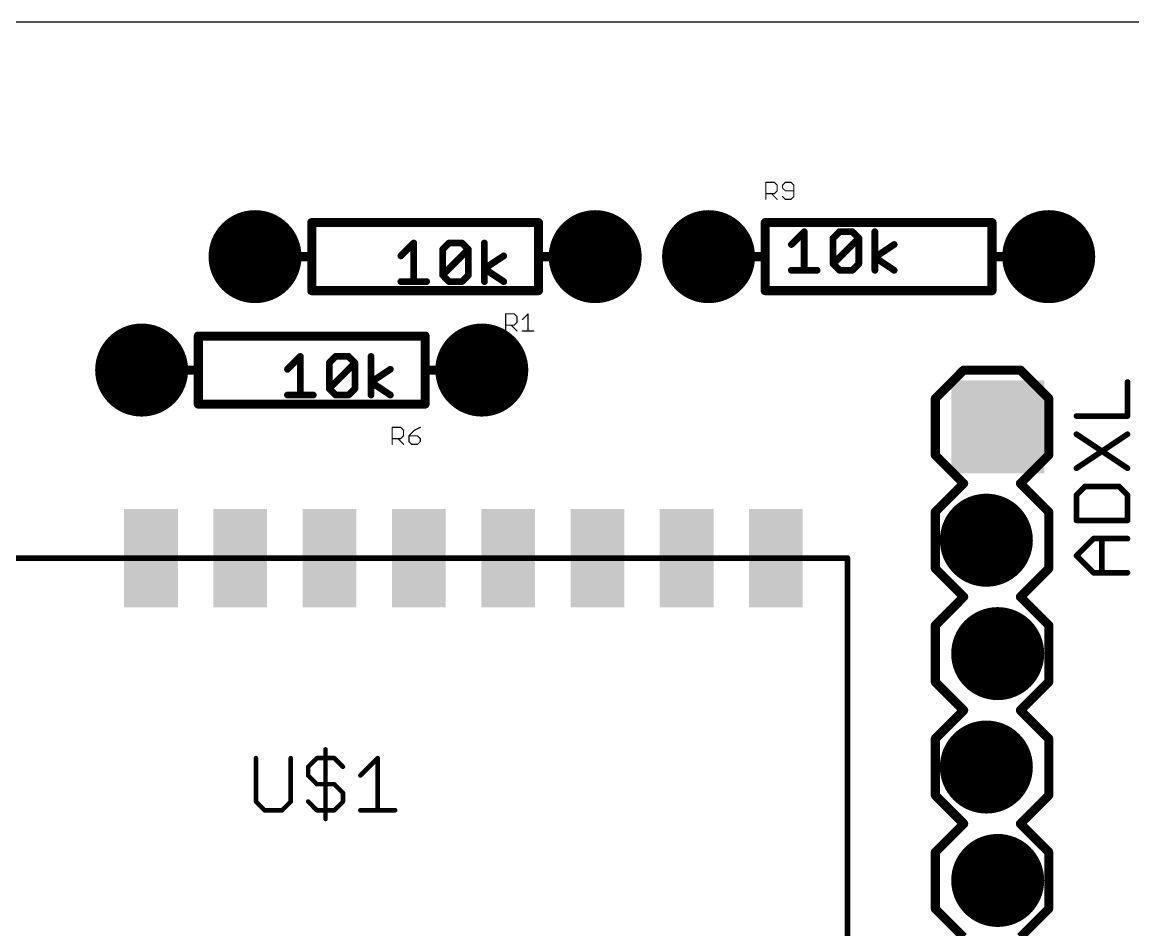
# Model space of a CAD drawing. Extents: x 0 to 100, y 0 to 40.
# Drawn here: x 42.77 to 67.65, y 19.68 to 40 of the extents above; entities that cross this region are included whole.
import ezdxf

# ---------------------------------------------------------------- set-up
doc = ezdxf.new("R2010")
doc.units = 0
for name, color, linetype in [('17', 94, 'CONTINUOUS'), ('20', 178, 'CONTINUOUS'), ('21', 250, 'CONTINUOUS'), ('25', 250, 'CONTINUOUS'), ('29', 250, 'CONTINUOUS')]:
    doc.layers.add(name, color=color, linetype=linetype)

# ---------------------------------------------------------------- blocks, each defined once
blk = doc.blocks.new('SQUAREP')
blk.add_solid([(-0.5, -0.5), (0.5, -0.5), (-0.5, 0.5), (0.5, 0.5)])
blk = doc.blocks.new('ROUNDP')
at = {"const_width": 0.5}
blk.add_lwpolyline([(0, -0.25, 1), (0, 0.25, 1), (0, -0.25)], format="xyb", dxfattribs=at)
blk = doc.blocks.new('RECT')
blk.add_solid([(-0.5, -0.5), (0.5, -0.5), (-0.5, 0.5), (0.5, 0.5)])

msp = doc.modelspace()

# ---------------------------------------------------------------- linework, layer by layer
at = {"layer": '20'}
msp.add_line((91, 40), (20, 40), dxfattribs=at)
at = {"layer": '21'}
for points, const_width in [([(49.26, 34.75), (49.26, 35.512)], 0.2032), ([(49.26, 35.512), (54.34, 35.512)], 0.2032), ([(54.34, 35.512), (54.34, 34.75)], 0.2032), ([(59.42, 35.512), (64.5, 35.512)], 0.2032), ([(59.42, 34.75), (59.42, 35.512)], 0.2032), ([(64.5, 35.512), (64.5, 34.75)], 0.2032), ([(60.0042, 35.0214), (60.2923, 35.3095)], 0.1524), ([(60.2923, 35.3095), (60.2923, 34.4452)], 0.1524), ([(60.9397, 35.1655), (61.0838, 35.3095)], 0.1524), ([(61.0838, 35.3095), (61.3719, 35.3095)], 0.1524), ([(61.3719, 35.3095), (61.5159, 35.1655)], 0.1524), ([(61.8752, 34.4452), (61.8752, 35.3095)], 0.1524), ([(51.2576, 34.7674), (51.5457, 35.0555)], 0.1524), ([(51.5457, 35.0555), (51.5457, 34.1912)], 0.1524), ([(52.1931, 34.9115), (52.3371, 35.0555)], 0.1524), ([(52.3371, 35.0555), (52.6253, 35.0555)], 0.1524), ([(52.6253, 35.0555), (52.7693, 34.9115)], 0.1524), ([(53.1286, 34.1912), (53.1286, 35.0555)], 0.1524), ([(60.9397, 34.5893), (60.9397, 35.1655)], 0.1524), ([(60.9397, 34.5893), (61.5159, 35.1655)], 0.1524), ([(61.5159, 35.1655), (61.5159, 34.5893)], 0.1524), ([(61.8752, 34.7333), (62.3074, 35.0214)], 0.1524), ([(49.26, 34.75), (49.006, 34.75)], 0.2032), ([(49.26, 33.988), (49.26, 34.75)], 0.2032), ([(52.1931, 34.3353), (52.1931, 34.9115)], 0.1524), ([(52.1931, 34.3353), (52.7693, 34.9115)], 0.1524), ([(52.7693, 34.9115), (52.7693, 34.3353)], 0.1524), ([(53.1286, 34.4793), (53.5608, 34.7674)], 0.1524), ([(54.34, 34.75), (54.34, 33.988)], 0.2032), ([(54.34, 34.75), (54.594, 34.75)], 0.2032), ([(59.42, 34.75), (59.166, 34.75)], 0.2032), ([(59.42, 33.988), (59.42, 34.75)], 0.2032), ([(64.5, 34.75), (64.5, 33.988)], 0.2032), ([(64.5, 34.75), (64.754, 34.75)], 0.2032), ([(61.0838, 34.4452), (60.9397, 34.5893)], 0.1524), ([(61.5159, 34.5893), (61.3719, 34.4452)], 0.1524), ([(62.3074, 34.4452), (61.8752, 34.7333)], 0.1524), ([(52.3371, 34.1912), (52.1931, 34.3353)], 0.1524), ([(52.7693, 34.3353), (52.6253, 34.1912)], 0.1524), ([(53.5608, 34.1912), (53.1286, 34.4793)], 0.1524), ([(60.0042, 34.4452), (60.5804, 34.4452)], 0.1524), ([(61.3719, 34.4452), (61.0838, 34.4452)], 0.1524), ([(54.34, 33.988), (49.26, 33.988)], 0.2032), ([(51.2576, 34.1912), (51.8338, 34.1912)], 0.1524), ([(52.6253, 34.1912), (52.3371, 34.1912)], 0.1524), ([(64.5, 33.988), (59.42, 33.988)], 0.2032), ([(46.72, 32.21), (46.72, 32.972)], 0.2032), ([(46.72, 32.972), (51.8, 32.972)], 0.2032), ([(51.8, 32.972), (51.8, 32.21)], 0.2032), ([(48.7176, 32.2274), (49.0057, 32.5155)], 0.1524), ([(49.0057, 32.5155), (49.0057, 31.6512)], 0.1524), ([(49.6531, 32.3715), (49.7971, 32.5155)], 0.1524), ([(49.7971, 32.5155), (50.0853, 32.5155)], 0.1524), ([(50.0853, 32.5155), (50.2293, 32.3715)], 0.1524), ([(50.5886, 31.6512), (50.5886, 32.5155)], 0.1524), ([(49.6531, 31.7953), (49.6531, 32.3715)], 0.1524), ([(49.6531, 31.7953), (50.2293, 32.3715)], 0.1524), ([(50.2293, 32.3715), (50.2293, 31.7953)], 0.1524), ([(46.72, 32.21), (46.466, 32.21)], 0.2032), ([(46.72, 31.448), (46.72, 32.21)], 0.2032), ([(50.5886, 31.9393), (51.0208, 32.2274)], 0.1524), ([(51.8, 32.21), (51.8, 31.448)], 0.2032), ([(51.8, 32.21), (52.054, 32.21)], 0.2032), ([(63.865, 32.21), (63.23, 31.575)], 0.2032), ([(65.135, 32.21), (63.865, 32.21)], 0.2032), ([(65.77, 31.575), (65.135, 32.21)], 0.2032), ([(49.7971, 31.6512), (49.6531, 31.7953)], 0.1524), ([(50.2293, 31.7953), (50.0853, 31.6512)], 0.1524), ([(51.0208, 31.6512), (50.5886, 31.9393)], 0.1524), ([(48.7176, 31.6512), (49.2938, 31.6512)], 0.1524), ([(50.0853, 31.6512), (49.7971, 31.6512)], 0.1524), ([(63.23, 30.305), (63.23, 31.575)], 0.2032), ([(65.77, 31.575), (65.77, 30.305)], 0.2032), ([(51.8, 31.448), (46.72, 31.448)], 0.2032), ([(63.865, 29.67), (63.23, 30.305)], 0.2032), ([(65.77, 30.305), (65.135, 29.67)], 0.2032), ([(63.23, 29.035), (63.865, 29.67)], 0.2032), ([(65.135, 29.67), (65.77, 29.035)], 0.2032), ([(63.23, 27.765), (63.23, 29.035)], 0.2032), ([(65.77, 29.035), (65.77, 27.765)], 0.2032), ([(39.26, 28), (61.26, 28)], 0.127), ([(61.26, 28), (61.26, 12)], 0.127), ([(63.865, 27.13), (63.23, 27.765)], 0.2032), ([(65.77, 27.765), (65.135, 27.13)], 0.2032), ([(63.23, 26.495), (63.865, 27.13)], 0.2032), ([(65.135, 27.13), (65.77, 26.495)], 0.2032), ([(63.23, 25.225), (63.23, 26.495)], 0.2032), ([(65.77, 26.495), (65.77, 25.225)], 0.2032), ([(63.865, 24.59), (63.23, 25.225)], 0.2032), ([(65.77, 25.225), (65.135, 24.59)], 0.2032), ([(63.865, 24.59), (63.23, 23.955)], 0.2032), ([(65.77, 23.955), (65.135, 24.59)], 0.2032), ([(63.23, 22.685), (63.23, 23.955)], 0.2032), ([(65.77, 23.955), (65.77, 22.685)], 0.2032), ([(63.865, 22.05), (63.23, 22.685)], 0.2032), ([(65.77, 22.685), (65.135, 22.05)], 0.2032), ([(63.23, 21.415), (63.865, 22.05)], 0.2032), ([(65.135, 22.05), (65.77, 21.415)], 0.2032), ([(63.23, 20.145), (63.23, 21.415)], 0.2032), ([(65.77, 21.415), (65.77, 20.145)], 0.2032), ([(63.865, 19.51), (63.23, 20.145)], 0.2032), ([(65.77, 20.145), (65.135, 19.51)], 0.2032)]:
    msp.add_lwpolyline(points, dxfattribs=dict(at, const_width=const_width))
for points, const_width in [([(49.3108, 35.512, 1), (49.2092, 35.512)], 0.1016), ([(49.26, 35.5628, 1), (49.26, 35.4612)], 0.1016), ([(54.3908, 35.512, 1), (54.2892, 35.512)], 0.1016), ([(54.34, 35.4612, 1), (54.34, 35.5628)], 0.1016), ([(59.42, 35.5628, 1), (59.42, 35.4612)], 0.1016), ([(59.4708, 35.512, 1), (59.3692, 35.512)], 0.1016), ([(64.5508, 35.512, 1), (64.4492, 35.512)], 0.1016), ([(64.5, 35.4612, 1), (64.5, 35.5628)], 0.1016), ([(60.3304, 35.3095, 1), (60.2542, 35.3095)], 0.0762), ([(60.3193, 35.2826, 1), (60.2654, 35.3365)], 0.0762), ([(61.0838, 35.3476, 1), (61.0838, 35.2714)], 0.0762), ([(61.1107, 35.2826, 1), (61.0568, 35.3365)], 0.0762), ([(61.3988, 35.3365, 1), (61.3449, 35.2826)], 0.0762), ([(61.3719, 35.2714, 1), (61.3719, 35.3476)], 0.0762), ([(61.9133, 35.3095, 1), (61.8371, 35.3095)], 0.0762), ([(51.5838, 35.0555, 1), (51.5076, 35.0555)], 0.0762), ([(51.5726, 35.0286, 1), (51.5187, 35.0825)], 0.0762), ([(52.3371, 35.0936, 1), (52.3371, 35.0174)], 0.0762), ([(52.3641, 35.0286, 1), (52.3102, 35.0825)], 0.0762), ([(52.6522, 35.0825, 1), (52.5983, 35.0286)], 0.0762), ([(52.6253, 35.0174, 1), (52.6253, 35.0936)], 0.0762), ([(53.1667, 35.0555, 1), (53.0905, 35.0555)], 0.0762), ([(59.9773, 35.0484, 1), (60.0311, 34.9945)], 0.0762), ([(60.9778, 35.1655, 1), (60.9016, 35.1655)], 0.0762), ([(60.9128, 35.1924, 1), (60.9667, 35.1385)], 0.0762), ([(61.554, 35.1655, 1), (61.4778, 35.1655)], 0.0762), ([(61.5429, 35.1385, 1), (61.489, 35.1924)], 0.0762), ([(61.489, 35.1385, 1), (61.5429, 35.1924)], 0.0762), ([(62.3285, 34.9897, 1), (62.2863, 35.0531)], 0.0762), ([(49.006, 34.8008, 1), (49.006, 34.6992)], 0.1016), ([(49.3108, 34.75, 1), (49.2092, 34.75)], 0.1016), ([(49.26, 34.6992, 1), (49.26, 34.8008)], 0.1016), ([(51.2306, 34.7944, 1), (51.2845, 34.7405)], 0.0762), ([(52.1661, 34.9384, 1), (52.22, 34.8845)], 0.0762), ([(52.2312, 34.9115, 1), (52.155, 34.9115)], 0.0762), ([(52.8074, 34.9115, 1), (52.7312, 34.9115)], 0.0762), ([(52.7962, 34.8845, 1), (52.7424, 34.9384)], 0.0762), ([(52.7424, 34.8845, 1), (52.7962, 34.9384)], 0.0762), ([(53.5819, 34.7357, 1), (53.5396, 34.7991)], 0.0762), ([(54.3908, 34.75, 1), (54.2892, 34.75)], 0.1016), ([(54.34, 34.8008, 1), (54.34, 34.6992)], 0.1016), ([(54.594, 34.6992, 1), (54.594, 34.8008)], 0.1016), ([(59.166, 34.8008, 1), (59.166, 34.6992)], 0.1016), ([(59.4708, 34.75, 1), (59.3692, 34.75)], 0.1016), ([(59.42, 34.6992, 1), (59.42, 34.8008)], 0.1016), ([(64.5508, 34.75, 1), (64.4492, 34.75)], 0.1016), ([(64.5, 34.8008, 1), (64.5, 34.6992)], 0.1016), ([(64.754, 34.6992, 1), (64.754, 34.8008)], 0.1016), ([(49.2092, 34.75, 1), (49.3108, 34.75)], 0.1016), ([(54.2892, 34.75, 1), (54.3908, 34.75)], 0.1016), ([(59.3692, 34.75, 1), (59.4708, 34.75)], 0.1016), ([(60.9667, 34.6162, 1), (60.9128, 34.5623)], 0.0762), ([(60.9128, 34.6162, 1), (60.9667, 34.5623)], 0.0762), ([(60.9016, 34.5893, 1), (60.9778, 34.5893)], 0.0762), ([(61.4778, 34.5893, 1), (61.554, 34.5893)], 0.0762), ([(61.5429, 34.5623, 1), (61.489, 34.6162)], 0.0762), ([(61.8964, 34.765, 1), (61.8541, 34.7016)], 0.0762), ([(61.8541, 34.765, 1), (61.8964, 34.7016)], 0.0762), ([(64.4492, 34.75, 1), (64.5508, 34.75)], 0.1016), ([(52.22, 34.3622, 1), (52.1661, 34.3083)], 0.0762), ([(52.1661, 34.3622, 1), (52.22, 34.3083)], 0.0762), ([(52.155, 34.3353, 1), (52.2312, 34.3353)], 0.0762), ([(52.7312, 34.3353, 1), (52.8074, 34.3353)], 0.0762), ([(52.7962, 34.3083, 1), (52.7424, 34.3622)], 0.0762), ([(53.1497, 34.511, 1), (53.1075, 34.4476)], 0.0762), ([(53.1075, 34.511, 1), (53.1497, 34.4476)], 0.0762), ([(60.0042, 34.4833, 1), (60.0042, 34.4071)], 0.0762), ([(60.2542, 34.4452, 1), (60.3304, 34.4452)], 0.0762), ([(60.5804, 34.4071, 1), (60.5804, 34.4833)], 0.0762), ([(61.0838, 34.4833, 1), (61.0838, 34.4071)], 0.0762), ([(61.0568, 34.4183, 1), (61.1107, 34.4721)], 0.0762), ([(61.3449, 34.4721, 1), (61.3988, 34.4183)], 0.0762), ([(61.3719, 34.4071, 1), (61.3719, 34.4833)], 0.0762), ([(61.8371, 34.4452, 1), (61.9133, 34.4452)], 0.0762), ([(62.2863, 34.4135, 1), (62.3285, 34.4769)], 0.0762), ([(49.26, 34.0388, 1), (49.26, 33.9372)], 0.1016), ([(51.2576, 34.2293, 1), (51.2576, 34.1531)], 0.0762), ([(51.5076, 34.1912, 1), (51.5838, 34.1912)], 0.0762), ([(51.8338, 34.1531, 1), (51.8338, 34.2293)], 0.0762), ([(52.3371, 34.2293, 1), (52.3371, 34.1531)], 0.0762), ([(52.3102, 34.1643, 1), (52.3641, 34.2181)], 0.0762), ([(52.5983, 34.2181, 1), (52.6522, 34.1643)], 0.0762), ([(52.6253, 34.1531, 1), (52.6253, 34.2293)], 0.0762), ([(53.0905, 34.1912, 1), (53.1667, 34.1912)], 0.0762), ([(53.5396, 34.1595, 1), (53.5819, 34.2229)], 0.0762), ([(54.34, 33.9372, 1), (54.34, 34.0388)], 0.1016), ([(59.42, 34.0388, 1), (59.42, 33.9372)], 0.1016), ([(64.5, 33.9372, 1), (64.5, 34.0388)], 0.1016), ([(49.2092, 33.988, 1), (49.3108, 33.988)], 0.1016), ([(54.2892, 33.988, 1), (54.3908, 33.988)], 0.1016), ([(59.3692, 33.988, 1), (59.4708, 33.988)], 0.1016), ([(64.4492, 33.988, 1), (64.5508, 33.988)], 0.1016), ([(46.7708, 32.972, 1), (46.6692, 32.972)], 0.1016), ([(46.72, 33.0228, 1), (46.72, 32.9212)], 0.1016), ([(51.8508, 32.972, 1), (51.7492, 32.972)], 0.1016), ([(51.8, 32.9212, 1), (51.8, 33.0228)], 0.1016), ([(49.0438, 32.5155, 1), (48.9676, 32.5155)], 0.0762), ([(49.0326, 32.4886, 1), (48.9787, 32.5425)], 0.0762), ([(49.7971, 32.5536, 1), (49.7971, 32.4774)], 0.0762), ([(49.8241, 32.4886, 1), (49.7702, 32.5425)], 0.0762), ([(50.1122, 32.5425, 1), (50.0583, 32.4886)], 0.0762), ([(50.0853, 32.4774, 1), (50.0853, 32.5536)], 0.0762), ([(50.6267, 32.5155, 1), (50.5505, 32.5155)], 0.0762), ([(49.6261, 32.3984, 1), (49.68, 32.3445)], 0.0762), ([(49.6912, 32.3715, 1), (49.615, 32.3715)], 0.0762), ([(50.2674, 32.3715, 1), (50.1912, 32.3715)], 0.0762), ([(50.2562, 32.3445, 1), (50.2024, 32.3984)], 0.0762), ([(50.2024, 32.3445, 1), (50.2562, 32.3984)], 0.0762), ([(46.466, 32.2608, 1), (46.466, 32.1592)], 0.1016), ([(46.7708, 32.21, 1), (46.6692, 32.21)], 0.1016), ([(46.6692, 32.21, 1), (46.7708, 32.21)], 0.1016), ([(46.72, 32.1592, 1), (46.72, 32.2608)], 0.1016), ([(48.6906, 32.2544, 1), (48.7445, 32.2005)], 0.0762), ([(51.0419, 32.1957, 1), (50.9996, 32.2591)], 0.0762), ([(51.8508, 32.21, 1), (51.7492, 32.21)], 0.1016), ([(51.8, 32.2608, 1), (51.8, 32.1592)], 0.1016), ([(51.7492, 32.21, 1), (51.8508, 32.21)], 0.1016), ([(52.054, 32.1592, 1), (52.054, 32.2608)], 0.1016), ([(63.865, 32.2608, 1), (63.865, 32.1592)], 0.1016), ([(63.9009, 32.1741, 1), (63.8291, 32.2459)], 0.1016), ([(65.1709, 32.2459, 1), (65.0991, 32.1741)], 0.1016), ([(65.135, 32.1592, 1), (65.135, 32.2608)], 0.1016), ([(49.68, 31.8222, 1), (49.6261, 31.7683)], 0.0762), ([(49.6261, 31.8222, 1), (49.68, 31.7683)], 0.0762), ([(50.2562, 31.7683, 1), (50.2024, 31.8222)], 0.0762), ([(50.6097, 31.971, 1), (50.5675, 31.9076)], 0.0762), ([(50.5675, 31.971, 1), (50.6097, 31.9076)], 0.0762), ([(48.7176, 31.6893, 1), (48.7176, 31.6131)], 0.0762), ([(48.9676, 31.6512, 1), (49.0438, 31.6512)], 0.0762), ([(49.2938, 31.6131, 1), (49.2938, 31.6893)], 0.0762), ([(49.615, 31.7953, 1), (49.6912, 31.7953)], 0.0762), ([(49.7971, 31.6893, 1), (49.7971, 31.6131)], 0.0762), ([(49.7702, 31.6243, 1), (49.8241, 31.6781)], 0.0762), ([(50.0583, 31.6781, 1), (50.1122, 31.6243)], 0.0762), ([(50.0853, 31.6131, 1), (50.0853, 31.6893)], 0.0762), ([(50.1912, 31.7953, 1), (50.2674, 31.7953)], 0.0762), ([(50.5505, 31.6512, 1), (50.6267, 31.6512)], 0.0762), ([(50.9996, 31.6195, 1), (51.0419, 31.6829)], 0.0762), ([(63.2808, 31.575, 1), (63.1792, 31.575)], 0.1016), ([(63.1941, 31.6109, 1), (63.2659, 31.5391)], 0.1016), ([(65.8208, 31.575, 1), (65.7192, 31.575)], 0.1016), ([(65.7341, 31.5391, 1), (65.8059, 31.6109)], 0.1016), ([(46.72, 31.4988, 1), (46.72, 31.3972)], 0.1016), ([(46.6692, 31.448, 1), (46.7708, 31.448)], 0.1016), ([(51.7492, 31.448, 1), (51.8508, 31.448)], 0.1016), ([(51.8, 31.3972, 1), (51.8, 31.4988)], 0.1016), ([(63.2659, 30.3409, 1), (63.1941, 30.2691)], 0.1016), ([(63.1792, 30.305, 1), (63.2808, 30.305)], 0.1016), ([(65.7192, 30.305, 1), (65.8208, 30.305)], 0.1016), ([(65.8059, 30.2691, 1), (65.7341, 30.3409)], 0.1016), ([(63.9009, 29.6341, 1), (63.8291, 29.7059)], 0.1016), ([(63.8291, 29.6341, 1), (63.9009, 29.7059)], 0.1016), ([(65.1709, 29.7059, 1), (65.0991, 29.6341)], 0.1016), ([(65.0991, 29.7059, 1), (65.1709, 29.6341)], 0.1016), ([(63.2808, 29.035, 1), (63.1792, 29.035)], 0.1016), ([(63.1941, 29.0709, 1), (63.2659, 28.9991)], 0.1016), ([(65.8208, 29.035, 1), (65.7192, 29.035)], 0.1016), ([(65.7341, 28.9991, 1), (65.8059, 29.0709)], 0.1016), ([(61.2918, 28, 1), (61.2283, 28)], 0.0635), ([(61.26, 27.9683, 1), (61.26, 28.0317)], 0.0635), ([(63.2659, 27.8009, 1), (63.1941, 27.7291)], 0.1016), ([(65.8059, 27.7291, 1), (65.7341, 27.8009)], 0.1016), ([(63.1792, 27.765, 1), (63.2808, 27.765)], 0.1016), ([(65.7192, 27.765, 1), (65.8208, 27.765)], 0.1016), ([(63.9009, 27.0941, 1), (63.8291, 27.1659)], 0.1016), ([(63.8291, 27.0941, 1), (63.9009, 27.1659)], 0.1016), ([(65.1709, 27.1659, 1), (65.0991, 27.0941)], 0.1016), ([(65.0991, 27.1659, 1), (65.1709, 27.0941)], 0.1016), ([(63.2808, 26.495, 1), (63.1792, 26.495)], 0.1016), ([(63.1941, 26.5309, 1), (63.2659, 26.4591)], 0.1016), ([(65.8208, 26.495, 1), (65.7192, 26.495)], 0.1016), ([(65.7341, 26.4591, 1), (65.8059, 26.5309)], 0.1016), ([(63.2659, 25.2609, 1), (63.1941, 25.1891)], 0.1016), ([(63.1792, 25.225, 1), (63.2808, 25.225)], 0.1016), ([(65.7192, 25.225, 1), (65.8208, 25.225)], 0.1016), ([(65.8059, 25.1891, 1), (65.7341, 25.2609)], 0.1016), ([(63.9009, 24.5541, 1), (63.8291, 24.6259)], 0.1016), ([(63.8291, 24.5541, 1), (63.9009, 24.6259)], 0.1016), ([(65.1709, 24.6259, 1), (65.0991, 24.5541)], 0.1016), ([(65.0991, 24.6259, 1), (65.1709, 24.5541)], 0.1016), ([(63.2808, 23.955, 1), (63.1792, 23.955)], 0.1016), ([(63.1941, 23.9909, 1), (63.2659, 23.9191)], 0.1016), ([(65.8208, 23.955, 1), (65.7192, 23.955)], 0.1016), ([(65.7341, 23.9191, 1), (65.8059, 23.9909)], 0.1016), ([(63.2659, 22.7209, 1), (63.1941, 22.6491)], 0.1016), ([(63.1792, 22.685, 1), (63.2808, 22.685)], 0.1016), ([(65.7192, 22.685, 1), (65.8208, 22.685)], 0.1016), ([(65.8059, 22.6491, 1), (65.7341, 22.7209)], 0.1016), ([(63.9009, 22.0141, 1), (63.8291, 22.0859)], 0.1016), ([(65.1709, 22.0859, 1), (65.0991, 22.0141)], 0.1016), ([(63.8291, 22.0141, 1), (63.9009, 22.0859)], 0.1016), ([(65.0991, 22.0859, 1), (65.1709, 22.0141)], 0.1016), ([(63.2808, 21.415, 1), (63.1792, 21.415)], 0.1016), ([(63.1941, 21.4509, 1), (63.2659, 21.3791)], 0.1016), ([(65.8208, 21.415, 1), (65.7192, 21.415)], 0.1016), ([(65.7341, 21.3791, 1), (65.8059, 21.4509)], 0.1016), ([(63.2659, 20.1809, 1), (63.1941, 20.1091)], 0.1016), ([(63.1792, 20.145, 1), (63.2808, 20.145)], 0.1016), ([(65.7192, 20.145, 1), (65.8208, 20.145)], 0.1016), ([(65.8059, 20.1091, 1), (65.7341, 20.1809)], 0.1016)]:
    msp.add_lwpolyline(points, format="xyb", dxfattribs=dict(at, const_width=const_width))
at = {"layer": '25'}
for points, const_width in [([(59.4327, 36.0327), (59.4327, 36.414)], 0.0254), ([(59.4327, 36.414), (59.6234, 36.414)], 0.0254), ([(59.6234, 36.414), (59.6869, 36.3505)], 0.0254), ([(59.6869, 36.3505), (59.6869, 36.2234)], 0.0254), ([(59.8705, 36.414), (59.8069, 36.3505)], 0.0254), ([(59.8069, 36.3505), (59.8069, 36.2869)], 0.0254), ([(59.9976, 36.414), (59.8705, 36.414)], 0.0254), ([(60.0611, 36.3505), (59.9976, 36.414)], 0.0254), ([(60.0611, 36.0963), (60.0611, 36.3505)], 0.0254), ([(59.6234, 36.1598), (59.4327, 36.1598)], 0.0254), ([(59.5598, 36.1598), (59.6869, 36.0327)], 0.0254), ([(59.6869, 36.2234), (59.6234, 36.1598)], 0.0254), ([(59.8069, 36.2869), (59.8705, 36.2234)], 0.0254), ([(59.8069, 36.0963), (59.8705, 36.0327)], 0.0254), ([(59.8705, 36.2234), (60.0611, 36.2234)], 0.0254), ([(59.9976, 36.0327), (60.0611, 36.0963)], 0.0254), ([(59.8705, 36.0327), (59.9976, 36.0327)], 0.0254), ([(53.6043, 33.0863), (53.6043, 33.4676)], 0.0254), ([(53.6043, 33.4676), (53.7949, 33.4676)], 0.0254), ([(53.7949, 33.4676), (53.8585, 33.4041)], 0.0254), ([(53.8585, 33.4041), (53.8585, 33.277)], 0.0254), ([(53.9785, 33.3405), (54.1056, 33.4676)], 0.0254), ([(54.1056, 33.4676), (54.1056, 33.0863)], 0.0254), ([(53.7949, 33.2134), (53.6043, 33.2134)], 0.0254), ([(53.7314, 33.2134), (53.8585, 33.0863)], 0.0254), ([(53.8585, 33.277), (53.7949, 33.2134)], 0.0254), ([(53.9785, 33.0863), (54.2327, 33.0863)], 0.0254), ([(67.5353, 31.1803), (67.5353, 31.9429)], 0.127), ([(66.3913, 31.1803), (67.5353, 31.1803)], 0.127), ([(51.0643, 30.5463), (51.0643, 30.9276)], 0.0254), ([(51.0643, 30.9276), (51.2549, 30.9276)], 0.0254), ([(51.2549, 30.9276), (51.3185, 30.8641)], 0.0254), ([(51.3185, 30.8641), (51.3185, 30.737)], 0.0254), ([(51.5656, 30.8641), (51.4385, 30.737)], 0.0254), ([(51.6927, 30.9276), (51.5656, 30.8641)], 0.0254), ([(51.2549, 30.6734), (51.0643, 30.6734)], 0.0254), ([(51.1914, 30.6734), (51.3185, 30.5463)], 0.0254), ([(51.3185, 30.737), (51.2549, 30.6734)], 0.0254), ([(51.4385, 30.737), (51.4385, 30.6099)], 0.0254), ([(51.6292, 30.737), (51.4385, 30.737)], 0.0254), ([(51.4385, 30.6099), (51.502, 30.5463)], 0.0254), ([(51.6927, 30.6734), (51.6292, 30.737)], 0.0254), ([(51.6292, 30.5463), (51.6927, 30.6099)], 0.0254), ([(51.6927, 30.6099), (51.6927, 30.6734)], 0.0254), ([(66.3913, 30.0109), (67.5353, 30.7735)], 0.127), ([(66.3913, 30.7735), (67.5353, 30.0109)], 0.127), ([(51.502, 30.5463), (51.6292, 30.5463)], 0.0254), ([(66.582, 29.6042), (66.3913, 29.4135)], 0.127), ([(67.3446, 29.6042), (66.582, 29.6042)], 0.127), ([(67.5353, 29.4135), (67.3446, 29.6042)], 0.127), ([(66.3913, 29.4135), (66.3913, 28.8415)], 0.127), ([(67.5353, 28.8415), (67.5353, 29.4135)], 0.127), ([(66.3913, 28.8415), (67.5353, 28.8415)], 0.127), ([(66.3913, 28.0534), (66.7726, 28.4348)], 0.127), ([(66.7726, 28.4348), (67.5353, 28.4348)], 0.127), ([(66.9633, 27.6721), (66.9633, 28.4348)], 0.127), ([(66.7726, 27.6721), (66.3913, 28.0534)], 0.127), ([(67.5353, 27.6721), (66.7726, 27.6721)], 0.127), ([(49.57, 23.7151), (49.57, 22.1559)], 0.1016), ([(48.0108, 23.5202), (48.0108, 22.5457)], 0.1016), ([(48.7904, 22.5457), (48.7904, 23.5202)], 0.1016), ([(49.1802, 23.3253), (49.3751, 23.5202)], 0.1016), ([(49.3751, 23.5202), (49.7649, 23.5202)], 0.1016), ([(49.7649, 23.5202), (49.9598, 23.3253)], 0.1016), ([(50.3496, 23.1304), (50.7394, 23.5202)], 0.1016), ([(50.7394, 23.5202), (50.7394, 22.3508)], 0.1016), ([(49.1802, 23.1304), (49.1802, 23.3253)], 0.1016), ([(49.3751, 22.9355), (49.1802, 23.1304)], 0.1016), ([(49.7649, 22.9355), (49.3751, 22.9355)], 0.1016), ([(49.9598, 22.7406), (49.7649, 22.9355)], 0.1016), ([(49.9598, 22.5457), (49.9598, 22.7406)], 0.1016), ([(48.0108, 22.5457), (48.2057, 22.3508)], 0.1016), ([(48.2057, 22.3508), (48.5955, 22.3508)], 0.1016), ([(48.5955, 22.3508), (48.7904, 22.5457)], 0.1016), ([(49.1802, 22.5457), (49.3751, 22.3508)], 0.1016), ([(49.3751, 22.3508), (49.7649, 22.3508)], 0.1016), ([(49.7649, 22.3508), (49.9598, 22.5457)], 0.1016), ([(50.3496, 22.3508), (51.1292, 22.3508)], 0.1016)]:
    msp.add_lwpolyline(points, dxfattribs=dict(at, const_width=const_width))
for points, const_width in [([(59.4327, 36.4204, 1), (59.4327, 36.4077)], 0.0127), ([(59.4391, 36.414, 1), (59.4264, 36.414)], 0.0127), ([(59.6279, 36.4185, 1), (59.6189, 36.4095)], 0.0127), ([(59.6234, 36.4077, 1), (59.6234, 36.4204)], 0.0127), ([(59.6933, 36.3505, 1), (59.6806, 36.3505)], 0.0127), ([(59.6824, 36.346, 1), (59.6914, 36.355)], 0.0127), ([(59.8024, 36.355, 1), (59.8114, 36.346)], 0.0127), ([(59.8133, 36.3505, 1), (59.8006, 36.3505)], 0.0127), ([(59.8705, 36.4204, 1), (59.8705, 36.4077)], 0.0127), ([(59.8749, 36.4095, 1), (59.866, 36.4185)], 0.0127), ([(60.0021, 36.4185, 1), (59.9931, 36.4095)], 0.0127), ([(59.9976, 36.4077, 1), (59.9976, 36.4204)], 0.0127), ([(60.0675, 36.3505, 1), (60.0548, 36.3505)], 0.0127), ([(60.0566, 36.346, 1), (60.0656, 36.355)], 0.0127), ([(59.4327, 36.1662, 1), (59.4327, 36.1535)], 0.0127), ([(59.5643, 36.1643, 1), (59.5553, 36.1553)], 0.0127), ([(59.6189, 36.1643, 1), (59.6279, 36.1553)], 0.0127), ([(59.6234, 36.1535, 1), (59.6234, 36.1662)], 0.0127), ([(59.6806, 36.2234, 1), (59.6933, 36.2234)], 0.0127), ([(59.6914, 36.2189, 1), (59.6824, 36.2279)], 0.0127), ([(59.8114, 36.2914, 1), (59.8024, 36.2824)], 0.0127), ([(59.8114, 36.1007, 1), (59.8024, 36.0918)], 0.0127), ([(59.8006, 36.2869, 1), (59.8133, 36.2869)], 0.0127), ([(59.8705, 36.2297, 1), (59.8705, 36.217)], 0.0127), ([(59.866, 36.2189, 1), (59.8749, 36.2279)], 0.0127), ([(60.0548, 36.0963, 1), (60.0675, 36.0963)], 0.0127), ([(60.0656, 36.0918, 1), (60.0566, 36.1007)], 0.0127), ([(60.0611, 36.217, 1), (60.0611, 36.2297)], 0.0127), ([(59.4264, 36.0327, 1), (59.4391, 36.0327)], 0.0127), ([(59.6824, 36.0282, 1), (59.6914, 36.0372)], 0.0127), ([(59.8705, 36.039, 1), (59.8705, 36.0264)], 0.0127), ([(59.866, 36.0282, 1), (59.8749, 36.0372)], 0.0127), ([(59.9931, 36.0372, 1), (60.0021, 36.0282)], 0.0127), ([(59.9976, 36.0264, 1), (59.9976, 36.039)], 0.0127), ([(53.6106, 33.4676, 1), (53.5979, 33.4676)], 0.0127), ([(53.6043, 33.474, 1), (53.6043, 33.4613)], 0.0127), ([(53.7994, 33.4721, 1), (53.7905, 33.4631)], 0.0127), ([(53.7949, 33.4613, 1), (53.7949, 33.474)], 0.0127), ([(53.8648, 33.4041, 1), (53.8522, 33.4041)], 0.0127), ([(53.854, 33.3996, 1), (53.863, 33.4086)], 0.0127), ([(53.974, 33.345, 1), (53.983, 33.336)], 0.0127), ([(54.1119, 33.4676, 1), (54.0992, 33.4676)], 0.0127), ([(54.1101, 33.4631, 1), (54.1011, 33.4721)], 0.0127), ([(53.6043, 33.2198, 1), (53.6043, 33.2071)], 0.0127), ([(53.5979, 33.0863, 1), (53.6106, 33.0863)], 0.0127), ([(53.7359, 33.2179, 1), (53.7269, 33.2089)], 0.0127), ([(53.7905, 33.2179, 1), (53.7994, 33.2089)], 0.0127), ([(53.7949, 33.2071, 1), (53.7949, 33.2198)], 0.0127), ([(53.8522, 33.277, 1), (53.8648, 33.277)], 0.0127), ([(53.863, 33.2725, 1), (53.854, 33.2815)], 0.0127), ([(53.854, 33.0818, 1), (53.863, 33.0908)], 0.0127), ([(53.9785, 33.0926, 1), (53.9785, 33.08)], 0.0127), ([(54.0992, 33.0863, 1), (54.1119, 33.0863)], 0.0127), ([(54.2327, 33.08, 1), (54.2327, 33.0926)], 0.0127), ([(67.5671, 31.9429, 1), (67.5036, 31.9429)], 0.0635), ([(66.3913, 31.212, 1), (66.3913, 31.1485)], 0.0635), ([(67.5036, 31.1803, 1), (67.5671, 31.1803)], 0.0635), ([(67.5353, 31.1485, 1), (67.5353, 31.212)], 0.0635), ([(51.0643, 30.934, 1), (51.0643, 30.9213)], 0.0127), ([(51.0706, 30.9276, 1), (51.0579, 30.9276)], 0.0127), ([(51.2594, 30.9321, 1), (51.2505, 30.9231)], 0.0127), ([(51.2549, 30.9213, 1), (51.2549, 30.934)], 0.0127), ([(51.3248, 30.8641, 1), (51.3122, 30.8641)], 0.0127), ([(51.314, 30.8596, 1), (51.323, 30.8686)], 0.0127), ([(51.5628, 30.8697, 1), (51.5684, 30.8584)], 0.0127), ([(51.5701, 30.8596, 1), (51.5611, 30.8686)], 0.0127), ([(51.6955, 30.9219, 1), (51.6899, 30.9333)], 0.0127), ([(51.0643, 30.6798, 1), (51.0643, 30.6671)], 0.0127), ([(51.1959, 30.6779, 1), (51.1869, 30.6689)], 0.0127), ([(51.2505, 30.6779, 1), (51.2594, 30.6689)], 0.0127), ([(51.2549, 30.6671, 1), (51.2549, 30.6798)], 0.0127), ([(51.3122, 30.737, 1), (51.3248, 30.737)], 0.0127), ([(51.323, 30.7325, 1), (51.314, 30.7415)], 0.0127), ([(51.4448, 30.737, 1), (51.4321, 30.737)], 0.0127), ([(51.4385, 30.7433, 1), (51.4385, 30.7306)], 0.0127), ([(51.434, 30.7415, 1), (51.443, 30.7325)], 0.0127), ([(51.443, 30.6143, 1), (51.434, 30.6054)], 0.0127), ([(51.4321, 30.6099, 1), (51.4448, 30.6099)], 0.0127), ([(51.6336, 30.7415, 1), (51.6247, 30.7325)], 0.0127), ([(51.6292, 30.7306, 1), (51.6292, 30.7433)], 0.0127), ([(51.6991, 30.6734, 1), (51.6864, 30.6734)], 0.0127), ([(51.6864, 30.6099, 1), (51.6991, 30.6099)], 0.0127), ([(51.6882, 30.6689, 1), (51.6972, 30.6779)], 0.0127), ([(51.6972, 30.6054, 1), (51.6882, 30.6143)], 0.0127), ([(66.4089, 30.8, 1), (66.3737, 30.7471)], 0.0635), ([(67.5529, 30.7471, 1), (67.5177, 30.8)], 0.0635), ([(51.0579, 30.5463, 1), (51.0706, 30.5463)], 0.0127), ([(51.314, 30.5418, 1), (51.323, 30.5508)], 0.0127), ([(51.502, 30.5527, 1), (51.502, 30.54)], 0.0127), ([(51.4976, 30.5418, 1), (51.5065, 30.5508)], 0.0127), ([(51.6247, 30.5508, 1), (51.6336, 30.5418)], 0.0127), ([(51.6292, 30.54, 1), (51.6292, 30.5527)], 0.0127), ([(66.3737, 30.0373, 1), (66.4089, 29.9845)], 0.0635), ([(67.5177, 29.9845, 1), (67.5529, 30.0373)], 0.0635), ([(66.582, 29.6359, 1), (66.582, 29.5724)], 0.0635), ([(66.6044, 29.5817, 1), (66.5595, 29.6266)], 0.0635), ([(67.3671, 29.6266, 1), (67.3222, 29.5817)], 0.0635), ([(67.3446, 29.5724, 1), (67.3446, 29.6359)], 0.0635), ([(66.4231, 29.4135, 1), (66.3596, 29.4135)], 0.0635), ([(66.3689, 29.4359, 1), (66.4138, 29.391)], 0.0635), ([(67.5671, 29.4135, 1), (67.5036, 29.4135)], 0.0635), ([(67.5128, 29.391, 1), (67.5578, 29.4359)], 0.0635), ([(66.3913, 28.8732, 1), (66.3913, 28.8098)], 0.0635), ([(66.3596, 28.8415, 1), (66.4231, 28.8415)], 0.0635), ([(67.5036, 28.8415, 1), (67.5671, 28.8415)], 0.0635), ([(67.5353, 28.8098, 1), (67.5353, 28.8732)], 0.0635), ([(66.7726, 28.4665, 1), (66.7726, 28.403)], 0.0635), ([(66.7951, 28.4123, 1), (66.7502, 28.4572)], 0.0635), ([(66.9951, 28.4348, 1), (66.9316, 28.4348)], 0.0635), ([(67.5353, 28.403, 1), (67.5353, 28.4665)], 0.0635), ([(66.4138, 28.0759, 1), (66.3689, 28.031)], 0.0635), ([(66.3689, 28.0759, 1), (66.4138, 28.031)], 0.0635), ([(66.7726, 27.7039, 1), (66.7726, 27.6404)], 0.0635), ([(66.7502, 27.6497, 1), (66.7951, 27.6946)], 0.0635), ([(66.9316, 27.6721, 1), (66.9951, 27.6721)], 0.0635), ([(67.5353, 27.6404, 1), (67.5353, 27.7039)], 0.0635), ([(49.5954, 23.7151, 1), (49.5446, 23.7151)], 0.0508), ([(48.0362, 23.5202, 1), (47.9854, 23.5202)], 0.0508), ([(48.8158, 23.5202, 1), (48.765, 23.5202)], 0.0508), ([(49.3751, 23.5456, 1), (49.3751, 23.4948)], 0.0508), ([(49.3931, 23.5022, 1), (49.3571, 23.5382)], 0.0508), ([(49.7829, 23.5382, 1), (49.7469, 23.5022)], 0.0508), ([(49.7649, 23.4948, 1), (49.7649, 23.5456)], 0.0508), ([(50.7648, 23.5202, 1), (50.714, 23.5202)], 0.0508), ([(50.7574, 23.5022, 1), (50.7214, 23.5382)], 0.0508), ([(49.1622, 23.3433, 1), (49.1982, 23.3073)], 0.0508), ([(49.1982, 23.1484, 1), (49.1622, 23.1124)], 0.0508), ([(49.2056, 23.3253, 1), (49.1548, 23.3253)], 0.0508), ([(49.1548, 23.1304, 1), (49.2056, 23.1304)], 0.0508), ([(49.9418, 23.3073, 1), (49.9778, 23.3433)], 0.0508), ([(50.3316, 23.1484, 1), (50.3676, 23.1124)], 0.0508), ([(49.3751, 22.9609, 1), (49.3751, 22.9101)], 0.0508), ([(49.3571, 22.9175, 1), (49.3931, 22.9535)], 0.0508), ([(49.7829, 22.9535, 1), (49.7469, 22.9175)], 0.0508), ([(49.7649, 22.9101, 1), (49.7649, 22.9609)], 0.0508), ([(49.9852, 22.7406, 1), (49.9344, 22.7406)], 0.0508), ([(49.9418, 22.7226, 1), (49.9778, 22.7586)], 0.0508), ([(48.0288, 22.5637, 1), (47.9928, 22.5277)], 0.0508), ([(47.9854, 22.5457, 1), (48.0362, 22.5457)], 0.0508), ([(48.2057, 22.3762, 1), (48.2057, 22.3254)], 0.0508), ([(48.1877, 22.3328, 1), (48.2237, 22.3688)], 0.0508), ([(48.5775, 22.3688, 1), (48.6135, 22.3328)], 0.0508), ([(48.5955, 22.3254, 1), (48.5955, 22.3762)], 0.0508), ([(48.765, 22.5457, 1), (48.8158, 22.5457)], 0.0508), ([(48.8084, 22.5277, 1), (48.7724, 22.5637)], 0.0508), ([(49.1982, 22.5637, 1), (49.1622, 22.5277)], 0.0508), ([(49.3751, 22.3762, 1), (49.3751, 22.3254)], 0.0508), ([(49.3571, 22.3328, 1), (49.3931, 22.3688)], 0.0508), ([(49.7469, 22.3688, 1), (49.7829, 22.3328)], 0.0508), ([(49.7649, 22.3254, 1), (49.7649, 22.3762)], 0.0508), ([(49.9344, 22.5457, 1), (49.9852, 22.5457)], 0.0508), ([(49.9778, 22.5277, 1), (49.9418, 22.5637)], 0.0508), ([(50.3496, 22.3762, 1), (50.3496, 22.3254)], 0.0508), ([(51.1292, 22.3254, 1), (51.1292, 22.3762)], 0.0508), ([(49.5446, 22.1559, 1), (49.5954, 22.1559)], 0.0508), ([(50.714, 22.3508, 1), (50.7648, 22.3508)], 0.0508)]:
    msp.add_lwpolyline(points, format="xyb", dxfattribs=dict(at, const_width=const_width))

# ---------------------------------------------------------------- block references
at = {"layer": '17', "xscale": 1.8796, "yscale": 1.8796, "rotation": 180}
for p in [(47.99, 34.75), (47.99, 34.75), (55.61, 34.75), (55.61, 34.75), (45.45, 32.21), (45.45, 32.21), (53.07, 32.21), (53.07, 32.21)]:
    msp.add_blockref('ROUNDP', p, dxfattribs=at)
at = {"layer": '17', "xscale": 1.8796, "yscale": 1.8796}
for name, p in [('ROUNDP', (58.15, 34.75)), ('ROUNDP', (58.15, 34.75)), ('ROUNDP', (65.77, 34.75)), ('ROUNDP', (65.77, 34.75)), ('SQUAREP', (64.627, 30.94)), ('SQUAREP', (64.627, 30.94)), ('ROUNDP', (64.373, 28.4)), ('ROUNDP', (64.373, 28.4)), ('ROUNDP', (64.627, 25.86)), ('ROUNDP', (64.627, 25.86)), ('ROUNDP', (64.373, 23.32)), ('ROUNDP', (64.373, 23.32)), ('ROUNDP', (64.627, 20.78)), ('ROUNDP', (64.627, 20.78))]:
    msp.add_blockref(name, p, dxfattribs=at)
at = {"layer": '29'}
for name, p, xscale, yscale, rotation in [('ROUNDP', (47.99, 34.75), 2.0828, 2.0828, 180), ('ROUNDP', (55.61, 34.75), 2.0828, 2.0828, 180), ('ROUNDP', (45.45, 32.21), 2.0828, 2.0828, 180), ('ROUNDP', (53.07, 32.21), 2.0828, 2.0828, 180), ('RECT', (45.66, 28), 2.2032, 1.2032, 90), ('RECT', (47.66, 28), 2.2032, 1.2032, 90), ('RECT', (49.66, 28), 2.2032, 1.2032, 90), ('RECT', (51.66, 28), 2.2032, 1.2032, 90), ('RECT', (53.66, 28), 2.2032, 1.2032, 90), ('RECT', (55.66, 28), 2.2032, 1.2032, 90), ('RECT', (57.66, 28), 2.2032, 1.2032, 90), ('RECT', (59.66, 28), 2.2032, 1.2032, 90)]:
    msp.add_blockref(name, p, dxfattribs=dict(at, xscale=xscale, yscale=yscale, rotation=rotation))
at = {"layer": '29', "xscale": 2.0828, "yscale": 2.0828}
for name, p in [('ROUNDP', (58.15, 34.75)), ('ROUNDP', (65.77, 34.75)), ('SQUAREP', (64.627, 30.94)), ('ROUNDP', (64.373, 28.4)), ('ROUNDP', (64.627, 25.86)), ('ROUNDP', (64.373, 23.32)), ('ROUNDP', (64.627, 20.78))]:
    msp.add_blockref(name, p, dxfattribs=at)

doc.saveas('drawing.dxf')
